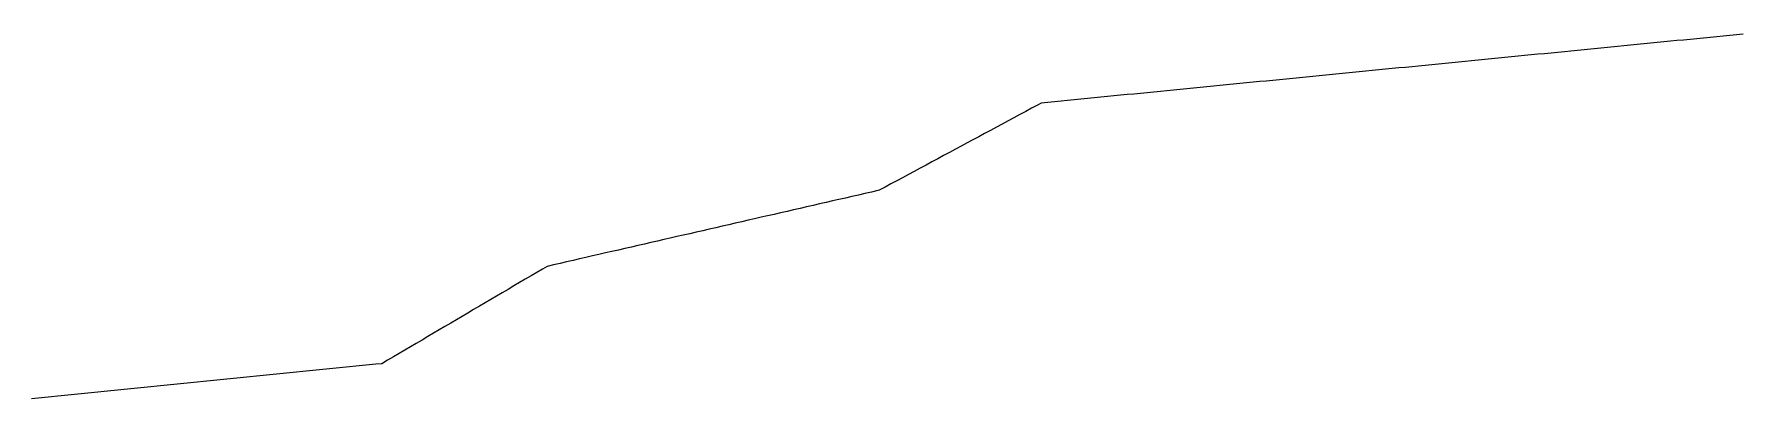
# Model space of a CAD drawing. Header units: millimetres. Extents: x 230 to 3347, y 514 to 5196.
# Drawn here: x 953.1 to 1209.6, y 872.9 to 927.7 of the extents above; entities that cross this region are included whole.
import ezdxf

# ---------------------------------------------------------------- set-up
doc = ezdxf.new("R2010")
doc.units = ezdxf.units.MM
doc.layers.add('ALL_ISLANDS', color=7, linetype='Continuous')
doc.layers.add('OUTLINE_ISLAND_01', color=7, linetype='Continuous')

msp = doc.modelspace()

# ---------------------------------------------------------------- linework, layer by layer
at = {"layer": 'ALL_ISLANDS'}
msp.add_lwpolyline([(1209.9104, 927.6681), (1208.9152, 927.5704), (1207.92, 927.4727), (1206.9248, 927.375), (1205.9296, 927.2772), (1204.9344, 927.1795), (1203.9391, 927.0818), (1202.9439, 926.9841), (1201.9487, 926.8864), (1200.9535, 926.7887), (1199.9583, 926.691), (1198.9631, 926.5933), (1197.9678, 926.4956), (1196.9726, 926.3979), (1195.9774, 926.3002), (1194.9822, 926.2025), (1193.987, 926.1047), (1192.9918, 926.007), (1191.9966, 925.9093), (1191.0013, 925.8116), (1190.0061, 925.7139), (1189.0109, 925.6162), (1188.0157, 925.5185), (1187.0205, 925.4208), (1186.0253, 925.3231), (1185.0301, 925.2254), (1184.0348, 925.1277), (1183.0396, 925.03), (1182.0444, 924.9323), (1181.0492, 924.8345), (1180.054, 924.7368), (1179.0588, 924.6391), (1178.0635, 924.5414), (1177.0683, 924.4437), (1176.0731, 924.346), (1175.0779, 924.2483), (1174.0827, 924.1506), (1173.0875, 924.0529), (1172.0923, 923.9552), (1171.097, 923.8575), (1170.1018, 923.7598), (1169.1066, 923.662), (1168.1114, 923.5643), (1167.1162, 923.4666), (1166.121, 923.3689), (1165.1258, 923.2712), (1164.1305, 923.1735), (1163.1353, 923.0758), (1162.1401, 922.9781), (1161.1449, 922.8804), (1160.1497, 922.7827), (1159.1545, 922.685), (1158.1592, 922.5873), (1157.164, 922.4895), (1156.1688, 922.3918), (1155.1736, 922.2941), (1154.1784, 922.1964), (1153.1832, 922.0987), (1152.188, 922.001), (1151.1927, 921.9033), (1150.1975, 921.8056), (1149.2023, 921.7079), (1148.2071, 921.6102), (1147.2119, 921.5125), (1146.2167, 921.4148), (1145.2214, 921.317), (1144.2262, 921.2193), (1143.231, 921.1216), (1142.2358, 921.0239), (1141.2406, 920.9262), (1140.2454, 920.8285), (1139.2502, 920.7308), (1138.2549, 920.6331), (1137.2597, 920.5354), (1136.2645, 920.4377), (1135.2693, 920.34), (1134.2741, 920.2423), (1133.2789, 920.1445), (1132.2837, 920.0468), (1131.2884, 919.9491), (1130.2932, 919.8514), (1129.298, 919.7537), (1128.3028, 919.656), (1127.3076, 919.5583), (1126.3124, 919.4606), (1125.3171, 919.3629), (1124.3219, 919.2652), (1123.3267, 919.1675), (1122.3315, 919.0698), (1121.3363, 918.972), (1120.3411, 918.8743), (1119.3459, 918.7766), (1118.3506, 918.6789), (1117.3554, 918.5812), (1116.3602, 918.4835), (1115.365, 918.3858), (1114.3698, 918.2881), (1113.3746, 918.1904), (1112.3794, 918.0927), (1111.3841, 917.995), (1110.3889, 917.8973), (1109.3937, 917.7995), (1108.3985, 917.7018), (1107.4033, 917.6041), (1106.4081, 917.5064), (1105.4128, 917.4087), (1104.4176, 917.311), (1103.8565, 917.0092), (1102.9758, 916.5356), (1102.0951, 916.062), (1101.2144, 915.5883), (1100.3336, 915.1147), (1099.4529, 914.641), (1098.5722, 914.1674), (1097.6915, 913.6938), (1096.8108, 913.2201), (1095.9301, 912.7465), (1095.0493, 912.2728), (1094.1686, 911.7992), (1093.2879, 911.3256), (1092.4072, 910.8519), (1091.5265, 910.3783), (1090.6457, 909.9046), (1089.765, 909.431), (1088.8843, 908.9574), (1088.0036, 908.4837), (1087.1229, 908.0101), (1086.2421, 907.5364), (1085.3614, 907.0628), (1084.4807, 906.5892), (1083.6, 906.1155), (1082.7193, 905.6419), (1081.8386, 905.1682), (1080.9578, 904.6946), (1080.0771, 904.221), (1079.8904, 904.1782), (1078.9156, 903.9551), (1077.9409, 903.7319), (1076.9661, 903.5087), (1075.9913, 903.2855), (1075.0165, 903.0624), (1074.0417, 902.8392), (1073.067, 902.616), (1072.0922, 902.3929), (1071.1174, 902.1697), (1070.1426, 901.9465), (1069.1678, 901.7234), (1068.1931, 901.5002), (1067.2183, 901.277), (1066.2435, 901.0539), (1065.2687, 900.8307), (1064.2939, 900.6075), (1063.3192, 900.3844), (1062.3444, 900.1612), (1061.3696, 899.938), (1060.3948, 899.7149), (1059.42, 899.4917), (1058.4453, 899.2685), (1057.4705, 899.0453), (1056.4957, 898.8222), (1055.5209, 898.599), (1054.5461, 898.3758), (1053.5714, 898.1527), (1052.5966, 897.9295), (1051.6218, 897.7063), (1050.647, 897.4832), (1049.6722, 897.26), (1048.6975, 897.0368), (1047.7227, 896.8137), (1046.7479, 896.5905), (1045.7731, 896.3673), (1044.7983, 896.1442), (1043.8236, 895.921), (1042.8488, 895.6978), (1041.874, 895.4746), (1040.8992, 895.2515), (1039.9244, 895.0283), (1038.9497, 894.8051), (1037.9749, 894.582), (1037.0001, 894.3588), (1036.0253, 894.1356), (1035.0505, 893.9125), (1034.0758, 893.6893), (1033.101, 893.4661), (1032.1262, 893.243), (1031.1514, 893.0198), (1030.1766, 892.7966), (1029.4867, 892.3903), (1028.6251, 891.8827), (1027.7634, 891.3752), (1026.9018, 890.8677), (1026.0401, 890.3602), (1025.1785, 889.8527), (1024.3168, 889.3452), (1023.4552, 888.8377), (1022.5936, 888.3302), (1021.7319, 887.8227), (1020.8703, 887.3151), (1020.0086, 886.8076), (1019.147, 886.3001), (1018.2853, 885.7926), (1017.4237, 885.2851), (1016.562, 884.7776), (1015.7004, 884.2701), (1014.8388, 883.7626), (1013.9771, 883.255), (1013.1155, 882.7475), (1012.2538, 882.24), (1011.3922, 881.7325), (1010.5305, 881.225), (1009.6689, 880.7175), (1008.8072, 880.21), (1007.9456, 879.7025), (1007.084, 879.1949), (1006.2223, 878.6874), (1005.3607, 878.1799), (1004.4461, 878.0883), (1003.4511, 877.9885), (1002.4561, 877.8888), (1001.4611, 877.789), (1000.4661, 877.6893), (999.471, 877.5895), (998.476, 877.4898), (997.481, 877.3901), (996.486, 877.2903), (995.491, 877.1906), (994.496, 877.0908), (993.501, 876.9911), (992.506, 876.8914), (991.5109, 876.7916), (990.5159, 876.6919), (989.5209, 876.5921), (988.5259, 876.4924), (987.5309, 876.3926), (986.5359, 876.2929), (985.5409, 876.1932), (984.5458, 876.0934), (983.5508, 875.9937), (982.5558, 875.8939), (981.5608, 875.7942), (980.5658, 875.6945), (979.5708, 875.5947), (978.5758, 875.495), (977.5808, 875.3952), (976.5857, 875.2955), (975.5907, 875.1957), (974.5957, 875.096), (973.6007, 874.9963), (972.6057, 874.8965), (971.6107, 874.7968), (970.6157, 874.697), (969.6206, 874.5973), (968.6256, 874.4976), (967.6306, 874.3978), (966.6356, 874.2981), (965.6406, 874.1983), (964.6456, 874.0986), (963.6506, 873.9988), (962.6556, 873.8991), (961.6605, 873.7994), (960.6655, 873.6996), (959.6705, 873.5999), (958.6755, 873.5001), (957.6805, 873.4004), (956.6855, 873.3007), (955.6905, 873.2009), (954.6954, 873.1012), (953.7004, 873.0014), (952.7054, 872.9017)], dxfattribs=at)
at = {"layer": 'OUTLINE_ISLAND_01'}
msp.add_lwpolyline([(1209.9104, 927.6681), (1208.9152, 927.5704), (1207.92, 927.4727), (1206.9248, 927.375), (1205.9296, 927.2772), (1204.9344, 927.1795), (1203.9391, 927.0818), (1202.9439, 926.9841), (1201.9487, 926.8864), (1200.9535, 926.7887), (1199.9583, 926.691), (1198.9631, 926.5933), (1197.9678, 926.4956), (1196.9726, 926.3979), (1195.9774, 926.3002), (1194.9822, 926.2025), (1193.987, 926.1047), (1192.9918, 926.007), (1191.9966, 925.9093), (1191.0013, 925.8116), (1190.0061, 925.7139), (1189.0109, 925.6162), (1188.0157, 925.5185), (1187.0205, 925.4208), (1186.0253, 925.3231), (1185.0301, 925.2254), (1184.0348, 925.1277), (1183.0396, 925.03), (1182.0444, 924.9323), (1181.0492, 924.8345), (1180.054, 924.7368), (1179.0588, 924.6391), (1178.0635, 924.5414), (1177.0683, 924.4437), (1176.0731, 924.346), (1175.0779, 924.2483), (1174.0827, 924.1506), (1173.0875, 924.0529), (1172.0923, 923.9552), (1171.097, 923.8575), (1170.1018, 923.7598), (1169.1066, 923.662), (1168.1114, 923.5643), (1167.1162, 923.4666), (1166.121, 923.3689), (1165.1258, 923.2712), (1164.1305, 923.1735), (1163.1353, 923.0758), (1162.1401, 922.9781), (1161.1449, 922.8804), (1160.1497, 922.7827), (1159.1545, 922.685), (1158.1592, 922.5873), (1157.164, 922.4895), (1156.1688, 922.3918), (1155.1736, 922.2941), (1154.1784, 922.1964), (1153.1832, 922.0987), (1152.188, 922.001), (1151.1927, 921.9033), (1150.1975, 921.8056), (1149.2023, 921.7079), (1148.2071, 921.6102), (1147.2119, 921.5125), (1146.2167, 921.4148), (1145.2214, 921.317), (1144.2262, 921.2193), (1143.231, 921.1216), (1142.2358, 921.0239), (1141.2406, 920.9262), (1140.2454, 920.8285), (1139.2502, 920.7308), (1138.2549, 920.6331), (1137.2597, 920.5354), (1136.2645, 920.4377), (1135.2693, 920.34), (1134.2741, 920.2423), (1133.2789, 920.1445), (1132.2837, 920.0468), (1131.2884, 919.9491), (1130.2932, 919.8514), (1129.298, 919.7537), (1128.3028, 919.656), (1127.3076, 919.5583), (1126.3124, 919.4606), (1125.3171, 919.3629), (1124.3219, 919.2652), (1123.3267, 919.1675), (1122.3315, 919.0698), (1121.3363, 918.972), (1120.3411, 918.8743), (1119.3459, 918.7766), (1118.3506, 918.6789), (1117.3554, 918.5812), (1116.3602, 918.4835), (1115.365, 918.3858), (1114.3698, 918.2881), (1113.3746, 918.1904), (1112.3794, 918.0927), (1111.3841, 917.995), (1110.3889, 917.8973), (1109.3937, 917.7995), (1108.3985, 917.7018), (1107.4033, 917.6041), (1106.4081, 917.5064), (1105.4128, 917.4087), (1104.4176, 917.311), (1103.8565, 917.0092), (1102.9758, 916.5356), (1102.0951, 916.062), (1101.2144, 915.5883), (1100.3336, 915.1147), (1099.4529, 914.641), (1098.5722, 914.1674), (1097.6915, 913.6938), (1096.8108, 913.2201), (1095.9301, 912.7465), (1095.0493, 912.2728), (1094.1686, 911.7992), (1093.2879, 911.3256), (1092.4072, 910.8519), (1091.5265, 910.3783), (1090.6457, 909.9046), (1089.765, 909.431), (1088.8843, 908.9574), (1088.0036, 908.4837), (1087.1229, 908.0101), (1086.2421, 907.5364), (1085.3614, 907.0628), (1084.4807, 906.5892), (1083.6, 906.1155), (1082.7193, 905.6419), (1081.8386, 905.1682), (1080.9578, 904.6946), (1080.0771, 904.221), (1079.8904, 904.1782), (1078.9156, 903.9551), (1077.9409, 903.7319), (1076.9661, 903.5087), (1075.9913, 903.2855), (1075.0165, 903.0624), (1074.0417, 902.8392), (1073.067, 902.616), (1072.0922, 902.3929), (1071.1174, 902.1697), (1070.1426, 901.9465), (1069.1678, 901.7234), (1068.1931, 901.5002), (1067.2183, 901.277), (1066.2435, 901.0539), (1065.2687, 900.8307), (1064.2939, 900.6075), (1063.3192, 900.3844), (1062.3444, 900.1612), (1061.3696, 899.938), (1060.3948, 899.7149), (1059.42, 899.4917), (1058.4453, 899.2685), (1057.4705, 899.0453), (1056.4957, 898.8222), (1055.5209, 898.599), (1054.5461, 898.3758), (1053.5714, 898.1527), (1052.5966, 897.9295), (1051.6218, 897.7063), (1050.647, 897.4832), (1049.6722, 897.26), (1048.6975, 897.0368), (1047.7227, 896.8137), (1046.7479, 896.5905), (1045.7731, 896.3673), (1044.7983, 896.1442), (1043.8236, 895.921), (1042.8488, 895.6978), (1041.874, 895.4746), (1040.8992, 895.2515), (1039.9244, 895.0283), (1038.9497, 894.8051), (1037.9749, 894.582), (1037.0001, 894.3588), (1036.0253, 894.1356), (1035.0505, 893.9125), (1034.0758, 893.6893), (1033.101, 893.4661), (1032.1262, 893.243), (1031.1514, 893.0198), (1030.1766, 892.7966), (1029.4867, 892.3903), (1028.6251, 891.8827), (1027.7634, 891.3752), (1026.9018, 890.8677), (1026.0401, 890.3602), (1025.1785, 889.8527), (1024.3168, 889.3452), (1023.4552, 888.8377), (1022.5936, 888.3302), (1021.7319, 887.8227), (1020.8703, 887.3151), (1020.0086, 886.8076), (1019.147, 886.3001), (1018.2853, 885.7926), (1017.4237, 885.2851), (1016.562, 884.7776), (1015.7004, 884.2701), (1014.8388, 883.7626), (1013.9771, 883.255), (1013.1155, 882.7475), (1012.2538, 882.24), (1011.3922, 881.7325), (1010.5305, 881.225), (1009.6689, 880.7175), (1008.8072, 880.21), (1007.9456, 879.7025), (1007.084, 879.1949), (1006.2223, 878.6874), (1005.3607, 878.1799), (1004.4461, 878.0883), (1003.4511, 877.9885), (1002.4561, 877.8888), (1001.4611, 877.789), (1000.4661, 877.6893), (999.471, 877.5895), (998.476, 877.4898), (997.481, 877.3901), (996.486, 877.2903), (995.491, 877.1906), (994.496, 877.0908), (993.501, 876.9911), (992.506, 876.8914), (991.5109, 876.7916), (990.5159, 876.6919), (989.5209, 876.5921), (988.5259, 876.4924), (987.5309, 876.3926), (986.5359, 876.2929), (985.5409, 876.1932), (984.5458, 876.0934), (983.5508, 875.9937), (982.5558, 875.8939), (981.5608, 875.7942), (980.5658, 875.6945), (979.5708, 875.5947), (978.5758, 875.495), (977.5808, 875.3952), (976.5857, 875.2955), (975.5907, 875.1957), (974.5957, 875.096), (973.6007, 874.9963), (972.6057, 874.8965), (971.6107, 874.7968), (970.6157, 874.697), (969.6206, 874.5973), (968.6256, 874.4976), (967.6306, 874.3978), (966.6356, 874.2981), (965.6406, 874.1983), (964.6456, 874.0986), (963.6506, 873.9988), (962.6556, 873.8991), (961.6605, 873.7994), (960.6655, 873.6996), (959.6705, 873.5999), (958.6755, 873.5001), (957.6805, 873.4004), (956.6855, 873.3007), (955.6905, 873.2009), (954.6954, 873.1012), (953.7004, 873.0014), (952.7054, 872.9017)], dxfattribs=at)

doc.saveas('drawing.dxf')
